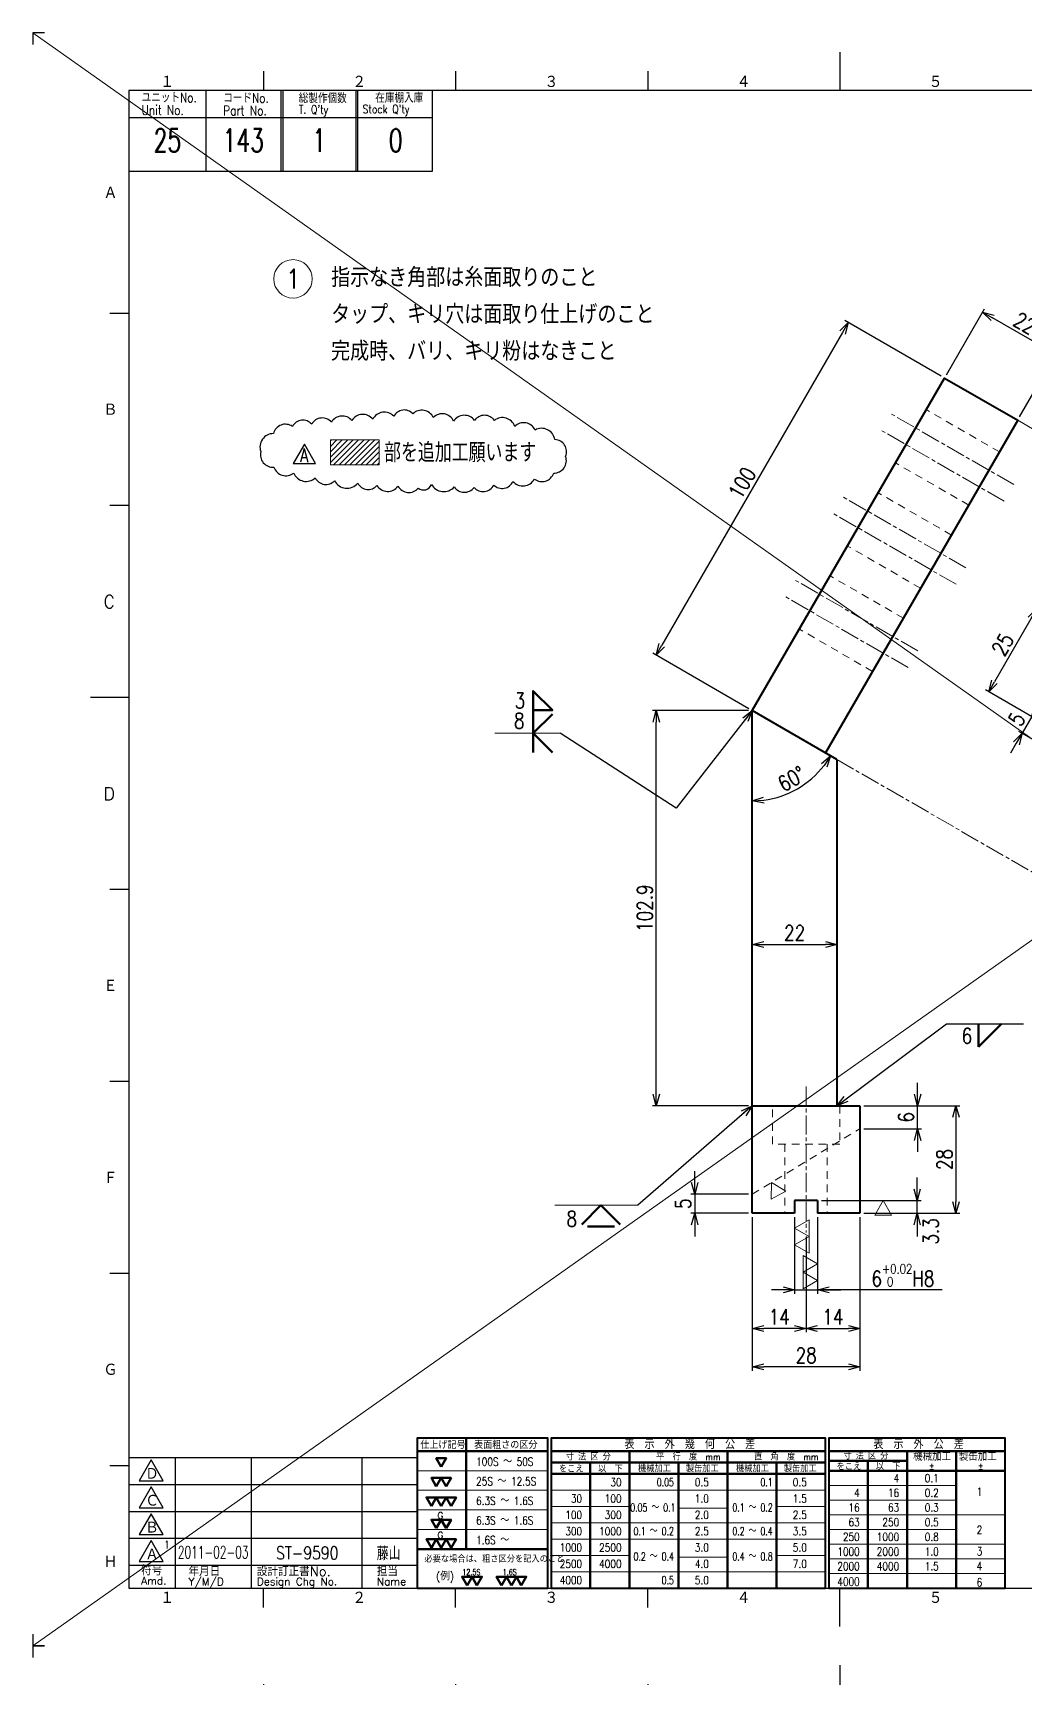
# Model space of a CAD drawing. Header units: millimetres. Extents: x 0 to 594, y 0 to 840.
# Drawn here: x 0 to 258.2, y 411.6 to 840 of the extents above; entities that cross this region are included whole.
import ezdxf
from ezdxf.enums import TextEntityAlignment as Align

# ---------------------------------------------------------------- set-up
doc = ezdxf.new("R2010")
doc.units = ezdxf.units.MM
doc.linetypes.add('GEN7A', pattern=[7.5, 5, -0.75, 1, -0.75])
doc.linetypes.add('HIDDEN2', pattern=[3.5, 2, -1.5])
doc.layers.get('0').update_dxf_attribs({"linetype": 'CONTINUOUS', "lineweight": 20})
doc.layers.get('DEFPOINTS').update_dxf_attribs({"linetype": 'CONTINUOUS'})
for name, color, linetype, lineweight in [('2', 5, 'CONTINUOUS', 40), ('3A', 6, 'HIDDEN2', 20), ('4', 3, 'CONTINUOUS', 13), ('5', 3, 'CONTINUOUS', 13), ('6', 7, 'CONTINUOUS', 50), ('7A', 4, 'GEN7A', 13), ('8', 1, 'CONTINUOUS', 13), ('9', 3, 'HIDDEN2', 13)]:
    doc.layers.add(name, color=color, linetype=linetype, lineweight=lineweight)
doc.layers.add('RAHM2', color=1, linetype='CONTINUOUS')
doc.styles.add('DIMENSION', font='monotxt.shx', dxfattribs={"bigfont": 'bigfont.shx'})
doc.styles.get("Standard").update_dxf_attribs({"font": 'romans.shx', "width": 0.8, "bigfont": 'extfont2.shx'})
doc.dimstyles.new('GEN-ISO', dxfattribs={"dimtxt": 4, "dimasz": 3, "dimexe": 1, "dimexo": 1, "dimgap": 1, "dimtad": 3, "dimrnd": 0.01, "dimdsep": 46, "dimtxsty": 'Standard', "dimblk": 'OPEN30', "dimcen": 0, "dimclrt": 7, "dimadec": 3, "dimazin": 2, "dimtp": 0.1, "dimtm": 0.1, "dimtfac": 0.6, "dimtmove": 2, "dimatfit": 3, "dimldrblk": 'OPEN30', "dimfxl": 1, "dimarcsym": 0})
doc.dimstyles.new('GEN-ISO$0', dxfattribs={"dimtxt": 4, "dimasz": 3, "dimexe": 1, "dimexo": 1, "dimgap": 1, "dimtad": 3, "dimrnd": 0.01, "dimdsep": 46, "dimtxsty": 'Standard', "dimblk": 'OPEN30', "dimcen": 0, "dimclrt": 7, "dimazin": 2, "dimtp": 0.1, "dimtm": 0.1, "dimtfac": 0.6, "dimtmove": 2, "dimatfit": 3, "dimldrblk": 'OPEN30', "dimfxl": 1, "dimarcsym": 0})

# ---------------------------------------------------------------- blocks, each defined once
blk = doc.blocks.new('1A2ﾌﾞﾋﾝ')
at = {"layer": 'RAHM2', "color": 5, "linetype": 'Continuous'}
for p, q in [((3, 420), (0, 420)), ((0, 420), (0, 417)), ((210, 415), (210, 405)), ((60, 410), (60, 405)), ((110, 410), (110, 405)), ((160, 410), (160, 405)), ((579, 405), (25, 405)), ((25, 405), (25, 15)), ((104, 384), (104, 405)), ((25, 384), (64.5, 384)), ((64.5, 384), (104, 384)), ((20, 347), (25, 347)), ((20, 297), (25, 297)), ((15, 247), (25, 247)), ((20, 197), (25, 197)), ((20, 147), (25, 147)), ((20, 97), (25, 97)), ((20, 47), (25, 47)), ((25, 15), (579, 15)), ((60, 10), (60, 15)), ((110, 10), (110, 15)), ((160, 10), (160, 15)), ((210, 5), (210, 15)), ((0, 3), (0, 0)), ((0, 0), (3, 0))]:
    blk.add_line(p, q, dxfattribs=at)
at = {"layer": 'RAHM2', "color": 7, "linetype": 'Continuous'}
for p, q in [((45, 405), (45, 384)), ((64.5, 405), (64.5, 384)), ((65, 405), (65, 384)), ((84, 405), (84, 384)), ((84.5, 405), (84.5, 384)), ((25, 398), (64.5, 398)), ((64.5, 398), (104, 398)), ((25, 49), (100, 49)), ((37, 49), (37, 15)), ((56.8, 49), (56.8, 15)), ((85.6, 49), (85.6, 15)), ((100, 15), (100, 49)), ((25, 42), (100, 42)), ((25, 35), (100, 35)), ((25, 28), (100, 28)), ((25, 21), (100, 21))]:
    blk.add_line(p, q, dxfattribs=at)
for points in [[(30.79, 48.41), (27.65, 42.97), (33.92, 42.97)], [(30.79, 41.41), (27.65, 35.97), (33.92, 35.97)], [(30.79, 34.41), (27.65, 28.97), (33.92, 28.97)], [(30.79, 27.41), (27.65, 21.97), (33.92, 21.97)]]:
    blk.add_lwpolyline(points, close=True, dxfattribs=at)
at = {"layer": 'RAHM2', "color": 5, "linetype": 'Continuous'}
for s, p in [('１', (33.1, 405.6)), ('２', (83.1, 405.6)), ('３', (133.1, 405.6)), ('４', (183.1, 405.6)), ('５', (233.1, 405.6)), ('Ａ', (18.36, 376.71)), ('Ｂ', (18.36, 320.24)), ('C', (18.36, 270.24)), ('D', (18.36, 220.24)), ('Ｅ', (18.36, 170.24)), ('Ｆ', (18.36, 120.24)), ('Ｇ', (18.36, 70.24)), ('Ｈ', (18.36, 20.24)), ('１', (33.1, 10.87)), ('２', (83.1, 10.87)), ('３', (133.1, 10.87)), ('４', (183.1, 10.87)), ('５', (233.1, 10.87))]:
    blk.add_text(s, height=3.31, dxfattribs=at).set_placement(p)
at = {"layer": 'RAHM2', "color": 7, "linetype": 'Continuous', "width": 0.8}
for s, height, p in [('ユニットNo.', 2.5, (28.29, 401.92)), ('コードNo.', 2.5, (49.52, 401.81)), ('総製作個数', 2.5, (69.17, 401.72)), ('在庫棚入庫', 2.5, (89.08, 401.82)), ('Unit No.', 2.5, (28.29, 398.64)), ('Part No.', 2.5, (49.52, 398.53)), ("T. Q'ty", 2.2, (69.17, 398.96)), ("Stock Q'ty", 2.2, (85.8, 399.06))]:
    blk.add_text(s, height=height, dxfattribs=at).set_placement(p)
at = {"layer": 'RAHM2', "color": 7, "linetype": 'Continuous'}
for s, height, p in [('Ｄ', 3.2, (29.23, 43.2)), ('Ｃ', 3.2, (29.23, 36.2)), ('Ｂ', 3.2, (29.23, 29.2)), ('Ａ', 3.2, (29.23, 22.2)), ('Amd.', 2, (28.17, 15.93)), ('符号', 2.5, (28.17, 18.37)), ('Y/M/D', 2, (40.49, 15.7)), ('年月日', 2.5, (40.49, 18.14)), ('設計訂正書No.', 2.5, (58.29, 18.18)), ('Design Chg No.', 2, (58.29, 15.75)), ('担当', 2.5, (89.5, 18.18)), ('Name', 2, (89.5, 15.75))]:
    blk.add_text(s, height=height, dxfattribs=at).set_placement(p)
at = {"layer": 'RAHM2', "color": 5, "linetype": 'Continuous', "width": 0.7}
for tag, p in [('HEADER3', (35, 392.01)), ('HEADER4', (54.75, 392)), ('HEADER15', (74.49, 392)), ('HEADER16', (94.43, 392))]:
    blk.add_attdef(tag, text='', height=6, dxfattribs=at).set_placement(p, align=Align.MIDDLE)
at = {"layer": 'RAHM2', "color": 7, "linetype": 'Continuous'}
blk.add_attdef('HEADER5', text='', height=2.5, dxfattribs=at).set_placement((63.69, 385.1), align=Align.BOTTOM_RIGHT)
for tag, height, width, p in [('HEADER1', 5, 0.9, (528.12, 45.15)), ('HEADER25', 3.2, 0.63, (46.91, 45.38)), ('HEADER23', 3.33, 0.8, (71.4, 45.2)), ('HEADER24', 3.5, 0.8, (92.57, 45.22)), ('HEADER7', 5, 0.8, (343.38, 40.8)), ('GEN-TITLE-SCA', 4, 0.85, (430.79, 40.85)), ('HEADER22', 3.2, 0.63, (46.91, 38.38)), ('HEADER20', 3.33, 0.8, (71.4, 38.2)), ('HEADER21', 3.5, 0.8, (92.57, 38.22)), ('HEADER2', 6, 0.9, (527.89, 36.68)), ('HEADER19', 3.2, 0.63, (46.91, 31.38)), ('HEADER17', 3.33, 0.8, (71.4, 31.2)), ('HEADER18', 3.5, 0.8, (92.57, 31.22)), ('HEADER11', 3.2, 0.63, (46.91, 24.38)), ('HEADER9', 3.33, 0.8, (71.4, 24.2)), ('HEADER10', 3.5, 0.8, (92.57, 24.22)), ('HEADER14', 3.31, 0.8, (295.54, 17.82))]:
    blk.add_attdef(tag, text='', height=height, dxfattribs=dict(at, width=width)).set_placement(p, align=Align.MIDDLE)
at = {"layer": 'RAHM2', "color": 7, "linetype": 'Continuous', "width": 0.8}
blk.add_attdef('GEN-TITLE-DAT', text='', height=3.5, dxfattribs=at).set_placement((444.35, 39.1), align=Align.BOTTOM_LEFT)
at = {"layer": 'RAHM2', "color": 5, "linetype": 'Continuous', "style": 'DIMENSION', "width": 1.2}
for tag, p in [('HEADER13', (382.56, 16.75)), ('HEADER12', (416.26, 16.72)), ('GEN-TITLE-DWG', (485.79, 16.74))]:
    blk.add_attdef(tag, text='', height=7.02, dxfattribs=at).set_placement(p, align=Align.BOTTOM_LEFT)
at = {"layer": 'RAHM2', "color": 5, "linetype": 'Continuous', "style": 'DIMENSION'}
blk.add_attdef('HEADER8', text='', height=7.02, dxfattribs=at).set_placement((577.6, 16.71), align=Align.BOTTOM_RIGHT)
at = {"layer": 'RAHM2', "color": 5, "linetype": 'Continuous'}
blk.add_attdef('HEADER6', text='', height=5.8, dxfattribs=at).set_placement((376.09, 17.1), align=Align.BOTTOM_RIGHT)
blk = doc.blocks.new('GENBALLOON1')
blk.add_circle((0, 0), 5)
at = {"flags": 1}
blk.add_attdef('GEN_PARENT', text='', height=2.5, dxfattribs=at).set_placement((0, 0), align=Align.MIDDLE)
blk.add_attdef('REF_NO', text='', height=3.5).set_placement((0, 0), align=Align.MIDDLE)
at = {"color": 7, "flags": 1}
for tag, p in [('5GENINF', (6.43, 0.96)), ('6GENINF', (6.43, 0.63)), ('7GENINF', (6.43, 0.3)), ('8GENINF', (6.43, -0.04)), ('9GENINF', (6.43, -0.37)), ('3GENINF', (6.43, -2.34)), ('4GENINF', (6.43, -2.67)), ('10GENINF', (6.43, -0.7)), ('11GENINF', (6.43, -1)), ('12GENINF', (6.43, -1.34)), ('13GENINF', (6.43, -1.67)), ('14GENINF', (6.43, -2)), ('15GENINF', (6.43, -3)), ('16GENINF', (6.43, -3.34)), ('17GENINF', (6.43, -3.7)), ('18GENINF', (6.43, -4.04)), ('19GENINF', (6.43, -4.37)), ('20GENINF', (6.43, -4.7)), ('21GENINF', (6.43, -5.04)), ('22GENINF', (6.43, -5.37))]:
    blk.add_attdef(tag, p, '', height=0.2, dxfattribs=at)
blk = doc.blocks.new('_Open30')
at = {"color": 0, "linetype": 'ByBlock', "lineweight": -2}
for p, q in [((-1, 0.27), (0, 0)), ((0, 0), (-1, -0.27)), ((0, 0), (-1, 0))]:
    blk.add_line(p, q, dxfattribs=at)
blk = doc.blocks.new('*D42')
at = {"layer": '5', "color": 0, "lineweight": -2, "transparency": 16777216}
for p, q in [((186.22, 663.52), (161.22, 663.52)), ((162.22, 563.63), (162.22, 660.52)), ((186.22, 560.63), (161.22, 560.63))]:
    blk.add_line(p, q, dxfattribs=at)
at = {"layer": 'DEFPOINTS', "color": 0, "transparency": 16777216}
for p in [(162.22, 663.52), (187.22, 663.52), (187.22, 560.63)]:
    blk.add_point(p, dxfattribs=at)
at = {"layer": '5', "color": 0, "lineweight": -2, "transparency": 16777216, "xscale": 3, "yscale": 3, "zscale": 3}
for p, rotation in [((162.22, 663.52), 90), ((162.22, 560.63), 270)]:
    blk.add_blockref('_Open30', p, dxfattribs=dict(at, rotation=rotation))
at = {"layer": '5', "color": 7, "transparency": 16777216, "insert": (159.22, 612.08), "char_height": 4, "attachment_point": 5, "rotation": 90}
blk.add_mtext('102.9', dxfattribs=at)
blk = doc.blocks.new('*D43')
at = {"layer": '5', "color": 0, "lineweight": -2, "transparency": 16777216}
for p, q in [((216.22, 560.63), (241.22, 560.63)), ((240.22, 557.63), (240.22, 535.63)), ((216.22, 532.63), (241.22, 532.63))]:
    blk.add_line(p, q, dxfattribs=at)
at = {"layer": 'DEFPOINTS', "color": 0, "transparency": 16777216}
for p in [(215.22, 560.63), (215.22, 532.63), (240.22, 532.63)]:
    blk.add_point(p, dxfattribs=at)
at = {"layer": '5', "color": 0, "lineweight": -2, "transparency": 16777216, "xscale": 3, "yscale": 3, "zscale": 3}
for p, rotation in [((240.22, 560.63), 90), ((240.22, 532.63), 270)]:
    blk.add_blockref('_Open30', p, dxfattribs=dict(at, rotation=rotation))
at = {"layer": '5', "color": 7, "transparency": 16777216, "insert": (237.22, 546.63), "char_height": 4, "attachment_point": 5, "rotation": 90}
blk.add_mtext('28', dxfattribs=at)
blk = doc.blocks.new('*D44')
at = {"layer": '5', "color": 0, "lineweight": -2, "transparency": 16777216}
for p, q in [((230.22, 563.63), (230.22, 566.63)), ((216.22, 560.63), (231.22, 560.63)), ((230.22, 554.63), (230.22, 560.63)), ((216.22, 554.63), (231.22, 554.63)), ((230.22, 551.63), (230.22, 548.63))]:
    blk.add_line(p, q, dxfattribs=at)
at = {"layer": 'DEFPOINTS', "color": 0, "transparency": 16777216}
for p in [(215.22, 560.63), (230.22, 560.63), (215.22, 554.63)]:
    blk.add_point(p, dxfattribs=at)
at = {"layer": '5', "color": 0, "lineweight": -2, "transparency": 16777216, "xscale": 3, "yscale": 3, "zscale": 3}
for p, rotation in [((230.22, 560.63), 270), ((230.22, 554.63), 90)]:
    blk.add_blockref('_Open30', p, dxfattribs=dict(at, rotation=rotation))
at = {"layer": '5', "color": 7, "transparency": 16777216, "insert": (227.22, 557.63), "char_height": 4, "attachment_point": 5, "rotation": 90}
blk.add_mtext('6', dxfattribs=at)
blk = doc.blocks.new('*D45')
at = {"layer": '5', "color": 0, "lineweight": -2, "transparency": 16777216}
for p, q in [((187.22, 531.63), (187.22, 491.64)), ((215.22, 531.63), (215.22, 491.64)), ((212.22, 492.64), (190.22, 492.64))]:
    blk.add_line(p, q, dxfattribs=at)
at = {"layer": 'DEFPOINTS', "color": 0, "transparency": 16777216}
for p in [(187.22, 532.63), (215.22, 532.63), (187.22, 492.64)]:
    blk.add_point(p, dxfattribs=at)
at = {"layer": '5', "color": 0, "lineweight": -2, "transparency": 16777216, "xscale": 3, "yscale": 3, "zscale": 3, "rotation": 180}
blk.add_blockref('_Open30', (187.22, 492.64), dxfattribs=at)
at = {"layer": '5', "color": 0, "lineweight": -2, "transparency": 16777216, "xscale": 3, "yscale": 3, "zscale": 3}
blk.add_blockref('_Open30', (215.22, 492.64), dxfattribs=at)
at = {"layer": '5', "color": 7, "transparency": 16777216, "insert": (201.22, 495.64), "char_height": 4, "attachment_point": 5}
blk.add_mtext('28', dxfattribs=at)
blk = doc.blocks.new('*D46')
at = {"layer": '5', "color": 0, "lineweight": -2, "transparency": 16777216}
for p, q in [((187.22, 531.63), (187.22, 501.64)), ((201.22, 526.63), (201.22, 501.64)), ((198.22, 502.64), (190.22, 502.64))]:
    blk.add_line(p, q, dxfattribs=at)
at = {"layer": 'DEFPOINTS', "color": 0, "transparency": 16777216}
for p in [(187.22, 532.63), (201.22, 527.63), (187.22, 502.64)]:
    blk.add_point(p, dxfattribs=at)
at = {"layer": '5', "color": 0, "lineweight": -2, "transparency": 16777216, "xscale": 3, "yscale": 3, "zscale": 3, "rotation": 180}
blk.add_blockref('_Open30', (187.22, 502.64), dxfattribs=at)
at = {"layer": '5', "color": 0, "lineweight": -2, "transparency": 16777216, "xscale": 3, "yscale": 3, "zscale": 3}
blk.add_blockref('_Open30', (201.22, 502.64), dxfattribs=at)
at = {"layer": '5', "color": 7, "transparency": 16777216, "insert": (194.22, 505.64), "char_height": 4, "attachment_point": 5}
blk.add_mtext('14', dxfattribs=at)
blk = doc.blocks.new('*D47')
at = {"layer": '5', "color": 0, "lineweight": -2, "transparency": 16777216}
for p, q in [((172.22, 540.63), (172.22, 543.63)), ((186.22, 537.63), (171.22, 537.63)), ((172.22, 537.63), (172.22, 532.63)), ((186.22, 532.63), (171.22, 532.63)), ((172.22, 529.63), (172.22, 526.63))]:
    blk.add_line(p, q, dxfattribs=at)
at = {"layer": 'DEFPOINTS', "color": 0, "transparency": 16777216}
for p in [(187.22, 537.63), (172.22, 532.63), (187.22, 532.63)]:
    blk.add_point(p, dxfattribs=at)
at = {"layer": '5', "color": 0, "lineweight": -2, "transparency": 16777216, "xscale": 3, "yscale": 3, "zscale": 3}
for p, rotation in [((172.22, 537.63), 270), ((172.22, 532.63), 90)]:
    blk.add_blockref('_Open30', p, dxfattribs=dict(at, rotation=rotation))
at = {"layer": '5', "color": 7, "transparency": 16777216, "insert": (169.22, 535.13), "char_height": 4, "attachment_point": 5, "rotation": 90}
blk.add_mtext('5', dxfattribs=at)
blk = doc.blocks.new('*D48')
at = {"layer": '5', "color": 0, "lineweight": -2, "transparency": 16777216}
for p, q in [((215.22, 531.63), (215.22, 501.64)), ((201.22, 526.63), (201.22, 501.64)), ((204.22, 502.64), (212.22, 502.64))]:
    blk.add_line(p, q, dxfattribs=at)
at = {"layer": 'DEFPOINTS', "color": 0, "transparency": 16777216}
for p in [(215.22, 532.63), (201.22, 527.63), (215.22, 502.64)]:
    blk.add_point(p, dxfattribs=at)
at = {"layer": '5', "color": 0, "lineweight": -2, "transparency": 16777216, "xscale": 3, "yscale": 3, "zscale": 3, "rotation": 180}
blk.add_blockref('_Open30', (201.22, 502.64), dxfattribs=at)
at = {"layer": '5', "color": 0, "lineweight": -2, "transparency": 16777216, "xscale": 3, "yscale": 3, "zscale": 3}
blk.add_blockref('_Open30', (215.22, 502.64), dxfattribs=at)
at = {"layer": '5', "color": 7, "transparency": 16777216, "insert": (208.22, 505.64), "char_height": 4, "attachment_point": 5}
blk.add_mtext('14', dxfattribs=at)
blk = doc.blocks.new('*D49')
at = {"layer": '5', "color": 0, "lineweight": -2, "transparency": 16777216}
for p, q in [((198.22, 531.63), (198.22, 511.69)), ((204.22, 531.63), (204.22, 511.69)), ((195.22, 512.69), (192.22, 512.69)), ((198.22, 512.69), (204.22, 512.69)), ((198.22, 512.69), (204.22, 512.69)), ((236.61, 512.69), (204.22, 512.69)), ((207.22, 512.69), (210.22, 512.69))]:
    blk.add_line(p, q, dxfattribs=at)
at = {"layer": 'DEFPOINTS', "color": 0, "transparency": 16777216}
for p in [(198.22, 532.63), (204.22, 532.63), (204.22, 512.69)]:
    blk.add_point(p, dxfattribs=at)
at = {"layer": '5', "color": 0, "lineweight": -2, "transparency": 16777216, "xscale": 3, "yscale": 3, "zscale": 3}
blk.add_blockref('_Open30', (198.22, 512.69), dxfattribs=at)
at = {"layer": '5', "color": 0, "lineweight": -2, "transparency": 16777216, "xscale": 3, "yscale": 3, "zscale": 3, "rotation": 180}
blk.add_blockref('_Open30', (204.22, 512.69), dxfattribs=at)
at = {"layer": '5', "color": 7, "transparency": 16777216, "insert": (225.31, 516.49), "char_height": 4, "attachment_point": 5}
blk.add_mtext(' 6{\\H2.400000;\\S+0.02^  0;}H8', dxfattribs=at)
blk = doc.blocks.new('*D50')
at = {"layer": '5', "color": 0, "lineweight": -2, "transparency": 16777216}
for p, q in [((230.12, 538.93), (230.12, 541.93)), ((205.22, 535.93), (231.12, 535.93)), ((230.12, 532.63), (230.12, 535.93)), ((216.22, 532.63), (231.12, 532.63)), ((230.12, 529.63), (230.12, 526.63))]:
    blk.add_line(p, q, dxfattribs=at)
at = {"layer": 'DEFPOINTS', "color": 0, "transparency": 16777216}
for p in [(204.22, 535.93), (230.12, 535.93), (215.22, 532.63)]:
    blk.add_point(p, dxfattribs=at)
at = {"layer": '5', "color": 0, "lineweight": -2, "transparency": 16777216, "xscale": 3, "yscale": 3, "zscale": 3}
for p, rotation in [((230.12, 535.93), 270), ((230.12, 532.63), 90)]:
    blk.add_blockref('_Open30', p, dxfattribs=dict(at, rotation=rotation))
at = {"layer": '5', "color": 7, "transparency": 16777216, "insert": (233.67, 527.93), "char_height": 4, "attachment_point": 5, "rotation": 90}
blk.add_mtext('3.3', dxfattribs=at)
blk = doc.blocks.new('A$C01E92D48')
at = {"layer": '8'}
blk.add_lwpolyline([(3.8, 4.33), (0, 2.25), (3.7, 0), (3.8, 4.33)], close=True, dxfattribs=at)
blk = doc.blocks.new('*D51')
at = {"layer": '5', "color": 0, "lineweight": -2, "transparency": 16777216}
blk.add_line((190.22, 602.63), (206.22, 602.63), dxfattribs=at)
at = {"layer": 'DEFPOINTS', "color": 0, "transparency": 16777216}
for p in [(187.22, 602.63), (209.22, 602.63), (209.22, 602.63)]:
    blk.add_point(p, dxfattribs=at)
at = {"layer": '5', "color": 0, "lineweight": -2, "transparency": 16777216, "xscale": 3, "yscale": 3, "zscale": 3, "rotation": 180}
blk.add_blockref('_Open30', (187.22, 602.63), dxfattribs=at)
at = {"layer": '5', "color": 0, "lineweight": -2, "transparency": 16777216, "xscale": 3, "yscale": 3, "zscale": 3}
blk.add_blockref('_Open30', (209.22, 602.63), dxfattribs=at)
at = {"layer": '5', "color": 7, "transparency": 16777216, "insert": (198.22, 605.63), "char_height": 4, "attachment_point": 5}
blk.add_mtext('22', dxfattribs=at)
blk = doc.blocks.new('*D53')
at = {"layer": '5', "color": 0, "lineweight": -2, "transparency": 16777216}
for p, q in [((237.72, 750.99), (247.64, 768.17)), ((263.59, 757.8), (249.74, 765.8)), ((256.77, 739.99), (266.69, 757.17))]:
    blk.add_line(p, q, dxfattribs=at)
at = {"layer": 'DEFPOINTS', "color": 0, "transparency": 16777216}
for p in [(247.14, 767.3), (237.22, 750.12), (256.27, 739.12)]:
    blk.add_point(p, dxfattribs=at)
at = {"layer": '5', "color": 0, "lineweight": -2, "transparency": 16777216, "xscale": 3, "yscale": 3, "zscale": 3}
for p, rotation in [((247.14, 767.3), 150.0000000000028), ((266.19, 756.3), 330.0000000000028)]:
    blk.add_blockref('_Open30', p, dxfattribs=dict(at, rotation=rotation))
at = {"layer": '5', "color": 7, "transparency": 16777216, "insert": (258.16, 764.4), "char_height": 4, "attachment_point": 5, "rotation": 330}
blk.add_mtext('22', dxfattribs=at)
blk = doc.blocks.new('*D54')
at = {"layer": '5', "color": 0, "lineweight": -2, "transparency": 16777216}
for p, q in [((236.35, 750.62), (211.3, 765.09)), ((210.67, 761.99), (163.67, 680.58)), ((186.35, 664.02), (161.3, 678.48))]:
    blk.add_line(p, q, dxfattribs=at)
at = {"layer": 'DEFPOINTS', "color": 0, "transparency": 16777216}
for p in [(237.22, 750.12), (162.17, 677.98), (187.22, 663.52)]:
    blk.add_point(p, dxfattribs=at)
at = {"layer": '5', "color": 0, "lineweight": -2, "transparency": 16777216, "xscale": 3, "yscale": 3, "zscale": 3}
for p, rotation in [((212.17, 764.59), 60.00000000000274), ((162.17, 677.98), 240.0000000000027)]:
    blk.add_blockref('_Open30', p, dxfattribs=dict(at, rotation=rotation))
at = {"layer": '5', "color": 7, "transparency": 16777216, "insert": (184.57, 722.78), "char_height": 4, "attachment_point": 5, "rotation": 60}
blk.add_mtext('100', dxfattribs=at)
blk = doc.blocks.new('*D58')
at = {"layer": '5', "color": 0, "lineweight": -2, "transparency": 16777216}
blk.add_arc((187.22, 663.52), 23.5, 277.3192, 322.6808, dxfattribs=at)
at = {"layer": 'DEFPOINTS', "color": 0, "transparency": 16777216}
for p in [(187.22, 663.52), (187.22, 663.52), (209.22, 650.82), (195.26, 641.44), (187.22, 560.63)]:
    blk.add_point(p, dxfattribs=at)
at = {"layer": '5', "color": 0, "lineweight": -2, "transparency": 16777216, "xscale": 3, "yscale": 3, "zscale": 3}
for p, rotation in [((207.57, 651.77), 56.3403973692218), ((187.22, 640.02), 183.6596026307811)]:
    blk.add_blockref('_Open30', p, dxfattribs=dict(at, rotation=rotation))
at = {"layer": '5', "color": 7, "transparency": 16777216, "insert": (197.47, 645.77), "char_height": 4, "attachment_point": 5, "rotation": 30}
blk.add_mtext('60°', dxfattribs=at)
blk = doc.blocks.new('A$C646A2834')
for p, q in [((112.75, 54.1), (112.75, 25.2)), ((100, 50.7), (134, 50.7)), ((134.85, 50.7), (206.25, 50.7)), ((134.85, 47.72), (206.25, 47.72)), ((145.05, 47.72), (145.05, 15)), ((155.25, 50.7), (155.25, 15)), ((168, 47.72), (168, 15)), ((180.75, 50.7), (180.75, 15)), ((193.5, 47.72), (193.5, 15)), ((207.1, 50.7), (253, 50.7)), ((207.1, 48.15), (227.5, 48.15)), ((217.3, 48.15), (217.3, 15)), ((227.5, 50.7), (227.5, 15)), ((240.25, 50.7), (240.25, 15)), ((134.85, 44.75), (206.25, 44.75)), ((207.1, 45.6), (253, 45.6)), ((100, 25.2), (134, 25.2))]:
    blk.add_line(p, q)
for points in [[(106.27, 46.6), (107.56, 48.83), (104.98, 48.83), (106.27, 46.6)], [(104.98, 41.5), (106.26, 43.73), (103.69, 43.73), (104.98, 41.5)], [(107.55, 41.5), (108.84, 43.73), (106.26, 43.73), (107.55, 41.5)], [(103.69, 36.4), (104.98, 38.63), (102.4, 38.63), (103.69, 36.4)], [(106.27, 36.4), (107.56, 38.63), (104.98, 38.63), (106.27, 36.4)], [(108.85, 36.4), (110.13, 38.63), (107.56, 38.63), (108.85, 36.4)], [(104.98, 30.61), (106.26, 32.84), (103.69, 32.84), (104.98, 30.61)], [(107.55, 30.61), (108.84, 32.84), (106.26, 32.84), (107.55, 30.61)], [(103.69, 25.51), (104.98, 27.74), (102.4, 27.74), (103.69, 25.51)], [(106.27, 25.51), (107.56, 27.74), (104.98, 27.74), (106.27, 25.51)], [(108.85, 25.51), (110.13, 27.74), (107.56, 27.74), (108.85, 25.51)], [(112.99, 15.74), (114.28, 17.97), (111.7, 17.97), (112.99, 15.74)], [(115.56, 15.74), (116.85, 17.97), (114.28, 17.97), (115.56, 15.74)], [(121.95, 15.74), (123.23, 17.97), (120.66, 17.97), (121.95, 15.74)], [(124.52, 15.74), (125.81, 17.97), (123.23, 17.97), (124.52, 15.74)], [(127.1, 15.74), (128.39, 17.97), (125.81, 17.97), (127.1, 15.74)]]:
    blk.add_lwpolyline(points, close=True)
at = {"layer": '2'}
for points in [[(100, 15), (134, 15), (134, 54.1), (100, 54.1)], [(134.85, 15), (206.25, 15), (206.25, 54.1), (134.85, 54.1)], [(207.1, 15), (253, 15), (253, 54.1), (207.1, 54.1)]]:
    blk.add_lwpolyline(points, close=True, dxfattribs=at)
at = {"layer": '4'}
for p, q in [((100, 45.6), (134, 45.6)), ((100, 40.5), (134, 40.5)), ((134.85, 40.5), (206.25, 40.5)), ((207.1, 41.77), (240.25, 41.77)), ((100, 35.4), (134, 35.4)), ((134.85, 36.25), (155.25, 36.25)), ((168, 35.82), (180.75, 35.82)), ((193.5, 36.25), (206.25, 36.25)), ((207.1, 37.95), (240.25, 37.95)), ((100, 30.3), (134, 30.3)), ((134.85, 32), (206.25, 32)), ((207.1, 34.12), (253, 34.12)), ((207.1, 30.3), (240.25, 30.3)), ((134.85, 27.75), (206.25, 27.75)), ((207.1, 26.47), (253, 26.47)), ((134.85, 23.5), (155.25, 23.5)), ((168, 23.07), (180.75, 23.07)), ((193.5, 23.5), (206.25, 23.5)), ((207.1, 22.65), (253, 22.65)), ((134.85, 19.25), (206.25, 19.25)), ((207.1, 18.82), (253, 18.82))]:
    blk.add_line(p, q, dxfattribs=at)
at = {"width": 0.9}
for s, height, p in [('仕上げ記号', 1.87, (106.71, 51.32)), ('表面粗さの区分', 1.87, (123.05, 51.32)), ('寸 法 区 分', 1.7, (144.53, 48.33)), ('機械加工', 1.7, (161.75, 45.27)), ('平\u3000行\u3000度\u3000mm', 1.7, (170.56, 48.33)), ('製缶加工', 1.7, (174.2, 45.27)), ('機械加工', 1.7, (187.25, 45.27)), ('直\u3000角\u3000度\u3000mm', 1.7, (196.06, 48.33)), ('製缶加工', 1.7, (199.7, 45.27)), ('をこえ', 1.7, (212.36, 45.81)), ('寸 法 区 分', 1.7, (216.78, 48.54)), ('以\u3000下', 1.7, (222.56, 45.81)), ('機械加工', 1.955, (234, 48.22)), ('%%P', 1.7, (233.9, 45.94)), ('製缶加工', 1.955, (245.88, 48.22)), ('%%P', 1.7, (246.65, 45.94)), ('をこえ', 1.7, (140.11, 45.18)), ('以\u3000下', 1.7, (150.31, 45.18))]:
    blk.add_text(s, height=height, dxfattribs=at).set_placement(p, align=Align.CENTER)
for s, p in [('表\u3000示\u3000外\u3000幾\u3000何\u3000公\u3000差', (170.95, 51.26)), ('表\u3000示\u3000外\u3000公\u3000差', (230.48, 51.26))]:
    blk.add_text(s, height=2.38).set_placement(p, align=Align.CENTER)
for s, height, width, p in [('100S ～ 50S', 2.125, 0.8, (115.34, 46.88)), ('25S ～ 12.5S', 2.125, 0.8, (115.34, 41.78)), ('0.1', 2.125, 0.8, (232.1, 42.6)), ('6.3S ～ 1.6S', 2.125, 0.8, (115.34, 36.68)), ('0.2', 2.125, 0.8, (232.1, 38.78)), ('1', 2.12, 0.8, (245.61, 39.06)), ('0.3', 2.125, 0.8, (232.1, 34.95)), ('6.3S ～ 1.6S', 2.125, 0.8, (115.34, 31.58)), ('0.5', 2.125, 0.8, (232.1, 31.13)), ('2', 2.12, 0.8, (245.61, 29.15)), ('1.6S ～ ', 2.125, 0.8, (115.34, 26.48)), ('0.8', 2.125, 0.8, (232.1, 27.3)), ('必要な場合は、粗さ区分を記入のこと', 1.7, 0.9, (101.89, 21.72)), ('1.0', 2.125, 0.8, (232.1, 23.48)), ('1.5', 2.125, 0.8, (232.1, 19.65)), ('3', 2.12, 0.8, (245.61, 23.55)), ('4', 2.12, 0.8, (245.61, 19.73)), ('(例)', 2, 0.9, (104.91, 17.1)), ('12.5S', 1.53, 0.8, (111.75, 18.43)), ('1.6S', 1.53, 0.8, (122.24, 18.43)), ('6', 2.12, 0.8, (245.61, 15.48))]:
    blk.add_text(s, height=height, dxfattribs=dict(width=width)).set_placement(p)
for s, height, width, p in [('30', 2.125, 0.8, (153.18, 41.54)), ('0.05', 2.125, 0.7, (166.81, 41.54)), ('0.5', 2.125, 0.8, (175.9, 41.54)), ('0.1', 2.125, 0.7, (192.52, 41.54)), ('0.5', 2.125, 0.8, (201.4, 41.54)), ('4', 2.12, 0.8, (225.43, 42.6)), ('30', 2.125, 0.8, (142.92, 37.29)), ('100', 2.125, 0.8, (153.18, 37.29)), ('1.0', 2.125, 0.8, (175.9, 37.29)), ('1.5', 2.125, 0.8, (201.4, 37.29)), ('4', 2.12, 0.8, (215.17, 38.78)), ('16', 2.125, 0.8, (225.43, 38.78)), ('100', 2.125, 0.8, (142.92, 33.04)), ('300', 2.125, 0.8, (153.18, 33.04)), ('0.05 ～ 0.1', 2.125, 0.7, (167.22, 34.94)), ('2.0', 2.125, 0.8, (175.9, 33.04)), ('0.1 ～ 0.2', 2.125, 0.7, (192.52, 34.94)), ('2.5', 2.125, 0.8, (201.4, 33.04)), ('16', 2.125, 0.8, (215.17, 34.95)), ('63', 2.125, 0.8, (225.43, 34.95)), ('300', 2.125, 0.8, (142.92, 28.79)), ('1000', 2.125, 0.8, (153.18, 28.79)), ('0.1 ～ 0.2', 2.125, 0.7, (166.81, 28.79)), ('2.5', 2.125, 0.8, (175.9, 28.79)), ('0.2 ～ 0.4', 2.125, 0.7, (192.52, 28.79)), ('3.5', 2.125, 0.8, (201.4, 28.79)), ('63', 2.125, 0.8, (215.17, 31.13)), ('250', 2.125, 0.8, (225.43, 31.13)), ('1000', 2.125, 0.8, (142.92, 24.54)), ('2500', 2.125, 0.8, (153.18, 24.54)), ('3.0', 2.125, 0.8, (175.9, 24.54)), ('5.0', 2.125, 0.8, (201.4, 24.54)), ('250', 2.125, 0.8, (215.17, 27.3)), ('1000', 2.125, 0.8, (225.43, 27.3)), ('2500', 2.125, 0.8, (142.92, 20.29)), ('4000', 2.125, 0.8, (153.18, 20.29)), ('0.2 ～ 0.4', 2.125, 0.7, (166.81, 22.2)), ('4.0', 2.125, 0.8, (175.9, 20.29)), ('0.4 ～ 0.8', 2.125, 0.7, (192.52, 22.2)), ('7.0', 2.125, 0.8, (201.4, 20.29)), ('2000', 2.125, 0.8, (215.17, 19.65)), ('1000', 2.125, 0.8, (215.17, 23.48)), ('2000', 2.125, 0.8, (225.43, 23.48)), ('4000', 2.125, 0.8, (225.43, 19.65)), ('4000', 2.125, 0.8, (142.92, 16.04)), ('0.5', 2.125, 0.7, (166.81, 16.04)), ('5.0', 2.125, 0.8, (175.9, 16.04)), ('4000', 2.125, 0.8, (215.17, 15.65))]:
    blk.add_text(s, height=height, dxfattribs=dict(width=width)).set_placement(p, align=Align.RIGHT)
for p in [(106.8, 33.08), (106.8, 27.98)]:
    blk.add_text('G', height=1.7).set_placement(p, align=Align.RIGHT)
blk = doc.blocks.new('*D61')
at = {"layer": '5', "color": 0, "lineweight": -2, "transparency": 16777216}
for p, q in [((292.78, 671.86), (260.36, 690.57)), ((259.73, 687.47), (250.23, 671.02)), ((280.28, 650.21), (247.86, 668.92))]:
    blk.add_line(p, q, dxfattribs=at)
at = {"layer": 'DEFPOINTS', "color": 0, "transparency": 16777216}
for p in [(248.73, 668.42), (293.64, 671.36), (281.14, 649.71)]:
    blk.add_point(p, dxfattribs=at)
at = {"layer": '5', "color": 0, "lineweight": -2, "transparency": 16777216, "xscale": 3, "yscale": 3, "zscale": 3}
for p, rotation in [((261.23, 690.07), 59.99999999999906), ((248.73, 668.42), 239.9999999999991)]:
    blk.add_blockref('_Open30', p, dxfattribs=dict(at, rotation=rotation))
at = {"layer": '5', "color": 7, "transparency": 16777216, "insert": (252.38, 680.75), "char_height": 4, "attachment_point": 5, "rotation": 60}
blk.add_mtext('25', dxfattribs=at)
blk = doc.blocks.new('*D64')
at = {"layer": '5', "color": 0, "lineweight": -2, "transparency": 16777216}
for p, q in [((261.42, 664.56), (262.92, 667.16)), ((259.92, 661.96), (257.42, 657.63)), ((280.28, 650.21), (259.06, 662.46)), ((277.78, 645.88), (256.56, 658.13)), ((255.92, 655.03), (254.42, 652.43))]:
    blk.add_line(p, q, dxfattribs=at)
at = {"layer": 'DEFPOINTS', "color": 0, "transparency": 16777216}
for p in [(257.42, 657.63), (281.14, 649.71), (278.64, 645.38)]:
    blk.add_point(p, dxfattribs=at)
at = {"layer": '5', "color": 0, "lineweight": -2, "transparency": 16777216, "xscale": 3, "yscale": 3, "zscale": 3}
for p, rotation in [((259.92, 661.96), 240.0000000000001), ((257.42, 657.63), 60.00000000000014)]:
    blk.add_blockref('_Open30', p, dxfattribs=dict(at, rotation=rotation))
at = {"layer": '5', "color": 7, "transparency": 16777216, "insert": (256.07, 661.29), "char_height": 4, "attachment_point": 5, "rotation": 60}
blk.add_mtext('5', dxfattribs=at)

msp = doc.modelspace()

# ---------------------------------------------------------------- hatches: boundary and pattern name
at = {"layer": '4'}
h = msp.add_hatch(dxfattribs=at)
h.set_pattern_fill('_USER', color=256, angle=45, pattern_type=0)
h.set_pattern_definition([(45, (-135.6126, 481.1429), (-0.7071068, 0.7071068), [])])
h.paths.add_polyline_path([(90.086, 734.037), (77.402, 734.037), (77.402, 727.544), (90.086, 727.544)])

# ---------------------------------------------------------------- linework, layer by layer
at = {"layer": '2'}
for p, q in [((187.219, 560.632), (187.219, 663.52)), ((209.219, 650.818), (187.219, 663.52)), ((209.219, 650.818), (209.219, 560.632)), ((187.219, 532.632), (187.219, 560.632)), ((187.219, 560.632), (215.219, 560.632)), ((215.219, 560.632), (215.219, 532.632)), ((198.219, 535.932), (198.219, 532.632)), ((204.219, 535.932), (198.219, 535.932)), ((204.219, 535.932), (204.219, 532.632)), ((198.219, 532.632), (187.219, 532.632)), ((215.219, 532.632), (204.219, 532.632))]:
    msp.add_line(p, q, dxfattribs=at)
msp.add_lwpolyline([(187.219, 663.52), (237.219, 750.122), (256.272, 739.122), (206.272, 652.52)], dxfattribs=at)
at = {"layer": '3A'}
for p, q in [((251.522, 730.895), (232.469, 741.895)), ((243.522, 717.039), (224.469, 728.039)), ((239.022, 709.244), (219.969, 720.244)), ((231.022, 695.388), (211.969, 706.388)), ((226.522, 687.594), (207.469, 698.594)), ((218.522, 673.737), (199.469, 684.737))]:
    msp.add_line(p, q, dxfattribs=at)
at = {"layer": '4'}
for p, q in [((120.181, 657.632), (137.219, 657.632)), ((135.809, 534.713), (157.452, 534.713))]:
    msp.add_line(p, q, dxfattribs=at)
msp.add_lwpolyline([(77.402, 734.037), (90.086, 734.037), (90.086, 727.544), (77.402, 727.544)], close=True, dxfattribs=at)
at = {"layer": '5'}
msp.add_line((209.219, 512.694), (227.912, 512.694), dxfattribs=at)
at = {"layer": '6'}
for p, q in [((246.097, 581.977), (246.097, 575.977)), ((252.097, 581.977), (246.097, 575.977)), ((147.809, 534.713), (142.809, 529.713)), ((152.809, 529.713), (147.809, 534.713)), ((144.309, 529.213), (151.309, 529.213))]:
    msp.add_line(p, q, dxfattribs=at)
for points in [[(135.181, 662.632), (130.181, 657.632), (130.181, 668.632), (135.181, 663.632), (130.181, 663.632)], [(130.181, 652.632), (130.181, 657.632), (135.181, 652.632)]]:
    msp.add_lwpolyline(points, dxfattribs=at)
at = {"layer": '7A'}
for p, q in [((255.248, 722.393), (223.458, 740.747)), ((256.272, 739.122), (311.479, 707.248)), ((252.748, 718.063), (220.958, 736.416)), ((242.748, 700.742), (210.958, 719.096)), ((240.248, 696.412), (208.458, 714.766)), ((230.248, 679.092), (198.458, 697.445)), ((227.748, 674.761), (195.958, 693.115)), ((209.219, 650.818), (261.479, 620.645)), ((201.219, 565.632), (201.219, 527.632))]:
    msp.add_line(p, q, dxfattribs=at)
at = {"layer": '8'}
for p, q in [((0, 420), (594, 840)), ((594, 420), (0, 840))]:
    msp.add_line(p, q, dxfattribs=at)
for points in [[(221.287, 535.932), (223.452, 532.182), (219.122, 532.182), (221.287, 535.932)], [(198.219, 528.729), (201.969, 526.564), (201.969, 530.894), (198.219, 528.729)], [(198.219, 524.399), (201.969, 522.234), (201.969, 526.564), (198.219, 524.399)], [(204.219, 519.5), (200.469, 517.335), (200.469, 521.665), (204.219, 519.5)], [(204.219, 515.17), (200.469, 513.005), (200.469, 517.335), (204.219, 515.17)]]:
    msp.add_lwpolyline(points, close=True, dxfattribs=at)
at = {"layer": '9'}
for p, q in [((192.469, 550.632), (192.469, 560.632)), ((209.969, 560.632), (209.969, 550.632)), ((187.219, 537.632), (215.219, 554.632)), ((209.969, 550.632), (192.469, 550.632)), ((195.719, 550.632), (195.719, 532.632)), ((206.719, 550.632), (206.719, 532.632))]:
    msp.add_line(p, q, dxfattribs=at)
at = {"layer": 'RAHM2'}
msp.add_lwpolyline([(103.722, 722.419, 0.5205671), (109.645, 721.796, 0.5205671), (109.645, 721.796, 0.5205671), (114.79, 721.64, 0.5205671), (114.79, 721.64, 0.5205671), (119.934, 722.263, 0.5205671), (119.934, 722.263, 0.5205671), (124.922, 723.198, 0.5205671), (124.922, 723.198, 0.5205671), (130.533, 723.821, 0.5205671), (130.533, 723.821, 0.5205671), (135.522, 725.378, 0.5205671), (135.522, 725.378, 0.5205671), (138.639, 729.739, 0.5205671), (138.639, 729.739, 0.5205671), (135.833, 734.1, 0.5205671), (135.833, 734.1, 0.5205671), (130.689, 736.592, 0.5205671), (130.689, 736.592, 0.5205671), (125.389, 737.527, 0.5205671), (125.389, 737.527, 0.5205671), (120.089, 739.084, 0.5205671), (120.089, 739.084, 0.5205671), (114.945, 739.084, 0.5205671), (114.945, 739.084, 0.5205671), (109.49, 738.929, 0.5205671), (109.49, 738.929, 0.5205671), (104.19, 739.863, 0.5205671), (104.19, 739.863, 0.5205671), (98.89, 740.798, 0.5205671), (98.89, 740.798, 0.5205671), (93.902, 740.175, 0.5205671), (93.902, 740.175, 0.5205671), (88.446, 739.396, 0.5205671), (88.446, 739.396, 0.5205671), (82.99, 739.084, 0.5205671), (82.99, 739.084, 0.5205671), (77.69, 738.617, 0.5205671), (77.69, 738.617, 0.5205671), (72.546, 738.15, 0.5205671), (72.546, 738.15, 0.5205671), (67.558, 737.527, 0.5205671), (67.558, 737.527, 0.5205671), (62.57, 735.658, 0.5205671), (62.57, 735.658, 0.5205671), (59.296, 730.985, 0.5205671), (59.296, 730.985, 0.5205671), (62.726, 726.936, 0.5205671), (62.726, 726.936, 0.5205671), (67.87, 725.378, 0.5205671), (67.87, 725.378, 0.5205671), (73.481, 724.132, 0.5205671), (73.481, 724.132, 0.5205671), (78.469, 723.354, 0.5205671), (78.469, 723.354, 0.5205671), (84.549, 722.731, 0.5205671), (84.549, 722.731, 0.5205671), (89.537, 722.108, 0.5205671), (89.537, 722.108, 0.5205671), (94.993, 721.952, 0.5205671), (94.993, 721.952, 0.5205671), (100.293, 721.485, 0.5205671), (100.293, 721.485, 0.5205671)], format="xyb", close=True, dxfattribs=at)
msp.add_lwpolyline([(67.714, 727.87), (73.552, 727.87), (70.633, 732.926)], close=True, dxfattribs=at)

# ---------------------------------------------------------------- block references
at = {"layer": '2'}
ref = msp.add_blockref('1A2ﾌﾞﾋﾝ', (0, 420), dxfattribs=at)
ref.add_attrib('HEADER3', '25', dxfattribs={"layer": 'RAHM2', "color": 5, "linetype": 'Continuous', "height": 6, "width": 0.7}).set_placement((35.004, 812.007), align=Align.MIDDLE)
ref.add_attrib('HEADER4', '143', dxfattribs={"layer": 'RAHM2', "color": 5, "linetype": 'Continuous', "height": 6, "width": 0.7}).set_placement((54.754, 812), align=Align.MIDDLE)
ref.add_attrib('HEADER9', 'ST-9590', dxfattribs={"layer": 'RAHM2', "color": 7, "linetype": 'Continuous', "height": 3.331, "width": 0.8}).set_placement((71.396, 444.198), align=Align.MIDDLE)
ref.add_attrib('HEADER10', '藤山', dxfattribs={"layer": 'RAHM2', "color": 7, "linetype": 'Continuous', "height": 3.5, "width": 0.8}).set_placement((92.568, 444.225), align=Align.MIDDLE)
ref.add_attrib('HEADER11', '2011-02-03', dxfattribs={"layer": 'RAHM2', "color": 7, "linetype": 'Continuous', "height": 3.2, "width": 0.63}).set_placement((46.907, 444.384), align=Align.MIDDLE)
ref.add_attrib('HEADER15', '1', dxfattribs={"layer": 'RAHM2', "color": 5, "linetype": 'Continuous', "height": 6, "width": 0.7}).set_placement((74.489, 812), align=Align.MIDDLE)
ref.add_attrib('HEADER16', '0', dxfattribs={"layer": 'RAHM2', "color": 5, "linetype": 'Continuous', "height": 6, "width": 0.7}).set_placement((94.431, 812), align=Align.MIDDLE)
at = {"layer": '2', "rotation": 180}
msp.add_blockref('A$C01E92D48', (195.921, 540.668), dxfattribs=at)
at = {"layer": '2'}
msp.add_blockref('1A2ﾌﾞﾋﾝ', (0, 0), dxfattribs=at)
at = {"layer": '5'}
ref = msp.add_blockref('GENBALLOON1', (67.691, 775.954), dxfattribs=at)
ref.add_attrib('REF_NO', '1', dxfattribs={"color": 7, "height": 5, "width": 0.9}).set_placement((67.691, 775.954), align=Align.MIDDLE_CENTER)
at = {"layer": '6'}
msp.add_blockref('A$C646A2834', (0, 420), dxfattribs=at)

# ---------------------------------------------------------------- texts
for s, height, width, p in [('指示なき角部は糸面取りのこと', 5, 0.9, (77.594, 773.821)), ('タップ、キリ穴は面取り仕上げのこと', 5, 0.9, (77.594, 764.221)), ('完成時、バリ、キリ粉はなきこと', 5, 0.9, (77.594, 754.621)), ('3', 4, 0.8, (125.366, 664.137)), ('8', 4, 0.8, (125.175, 658.89)), ('6', 4, 0.8, (241.702, 576.824)), ('8', 4, 0.8, (138.861, 529.182))]:
    msp.add_text(s, height=height, dxfattribs=dict(at, width=width)).set_placement(p)
at = {"layer": '6', "color": 7, "insert": (91.382, 733.214), "char_height": 5, "attachment_point": 1}
msp.add_mtext_dynamic_manual_height_columns('部を追加工願います', width=63.51384, gutter_width=25, heights=[0], dxfattribs=at)
at = {"layer": '6', "color": 7, "lineweight": 50, "attachment_point": 1}
for s, width, insert, char_height in [('A', 2.39192, (69.507, 731.748), 3.5), ('1', 2.28089, (34.192, 447.349), 2)]:
    msp.add_mtext_dynamic_manual_height_columns(s, width=width, gutter_width=17.5, heights=[0], dxfattribs=dict(at, insert=insert, char_height=char_height))

# ---------------------------------------------------------------- dimensions: what is measured, and where the dimension line sits
at = {"layer": '5'}
for p1, p2, distance, dimstyle, override, picture, middle in [((256.272, 739.122), (237.219, 750.122), -19.838, 'GEN-ISO', {"dimrnd": 0.1}, '*D53', (258.164, 764.4)), ((237.219, 750.122), (187.219, 663.52), -28.927, 'GEN-ISO', {"dimrnd": 0.1}, '*D54', (184.57, 722.784)), ((281.144, 649.706), (278.644, 645.376), -24.505, 'GEN-ISO$0', {"dimadec": 2}, '*D64', (256.074, 661.294))]:
    dim = msp.add_aligned_dim(p1=p1, p2=p2, distance=distance, dimstyle=dimstyle, override=override, dxfattribs=at)
    dim.commit()
    dim.dimension.update_dxf_attribs({"geometry": picture, "text_midpoint": middle})
for base, p1, p2, angle, dimstyle, override, picture, middle in [((248.728, 668.422), (293.644, 671.357), (281.144, 649.706), 60, 'GEN-ISO$0', {"dimtix": 1}, '*D61', (252.379, 680.748)), ((162.219, 663.52), (187.219, 560.632), (187.219, 663.52), 90, 'GEN-ISO', {"dimrnd": 0.1}, '*D42', (159.219, 612.076))]:
    dim = msp.add_linear_dim(base=base, p1=p1, p2=p2, angle=angle, dimstyle=dimstyle, override=override, dxfattribs=at)
    dim.commit()
    dim.dimension.update_dxf_attribs({"geometry": picture, "text_midpoint": middle})
dim = msp.add_angular_dim_2l(base=(195.2568, 641.4365), line1=((187.2191, 560.6323), (187.2191, 663.5196)), line2=((209.2191, 650.8179), (187.2191, 663.5196)), dimstyle='GEN-ISO', override={"dimrnd": 0.1}, dxfattribs=at)
dim.commit()
dim.dimension.update_dxf_attribs({"geometry": '*D58', "text_midpoint": (197.4693, 645.7658)})
dim = msp.add_linear_dim(base=(209.219, 602.632), p1=(187.219, 602.632), p2=(209.219, 602.632), dimstyle='GEN-ISO', override={"dimrnd": 0.1}, dxfattribs=at)
dim.commit()
dim.dimension.update_dxf_attribs({"geometry": '*D51', "text_midpoint": (198.219, 605.632)})
for base, p1, p2, angle, picture, middle in [((230.219, 560.632), (215.219, 554.632), (215.219, 560.632), 90, '*D44', (227.219, 557.632)), ((240.219, 532.632), (215.219, 560.632), (215.219, 532.632), 270, '*D43', (237.219, 546.632)), ((172.219, 532.632), (187.219, 537.632), (187.219, 532.632), 90, '*D47', (169.219, 535.132))]:
    dim = msp.add_linear_dim(base=base, p1=p1, p2=p2, angle=angle, dimstyle='GEN-ISO', dxfattribs=at)
    dim.commit()
    dim.dimension.update_dxf_attribs({"geometry": picture, "text_midpoint": middle})
dim = msp.add_linear_dim(base=(230.12, 535.932), p1=(215.219, 532.632), p2=(204.219, 535.932), angle=90, dimstyle='GEN-ISO', dxfattribs=at)
dim.commit()
dim.dimension.update_dxf_attribs({"geometry": '*D50', "text_midpoint": (233.673, 527.926), "dimtype": 160})
for base, p1, p2, picture, middle in [((187.219, 492.636), (215.219, 532.632), (187.219, 532.632), '*D45', (201.219, 495.636)), ((187.219, 502.636), (201.219, 527.632), (187.219, 532.632), '*D46', (194.219, 505.636)), ((215.219, 502.636), (201.219, 527.632), (215.219, 532.632), '*D48', (208.219, 505.636))]:
    dim = msp.add_linear_dim(base=base, p1=p1, p2=p2, dimstyle='GEN-ISO', dxfattribs=at)
    dim.commit()
    dim.dimension.update_dxf_attribs({"geometry": picture, "text_midpoint": middle})
dim = msp.add_linear_dim(base=(204.219, 512.694), p1=(198.219, 532.632), p2=(204.219, 532.632), dimstyle='GEN-ISO', override={"dimpost": ' <>H8', "dimtol": 1, "dimtp": 0.018, "dimtm": 0, "dimtmove": 1}, dxfattribs=at)
dim.commit()
dim.dimension.update_dxf_attribs({"geometry": '*D49', "text_midpoint": (225.307, 514.782), "dimtype": 160})

# ---------------------------------------------------------------- leaders
for points, override in [([(187.219, 663.52), (167.391, 638.095), (137.219, 657.632)], {"dimgap": 1, "dimtad": 0, "dimrnd": 0.1}), ([(187.219, 560.632), (157.452, 534.713)], {"dimpost": ' <>H8', "dimtol": 1, "dimtp": 0.018, "dimtm": 0})]:
    msp.add_leader(points, dimstyle='GEN-ISO', override=override, dxfattribs=at)
msp.add_leader([(209.219, 560.632), (237.791, 581.977), (257.791, 581.977)], dimstyle='GEN-ISO', dxfattribs=at)

doc.saveas('drawing.dxf')
